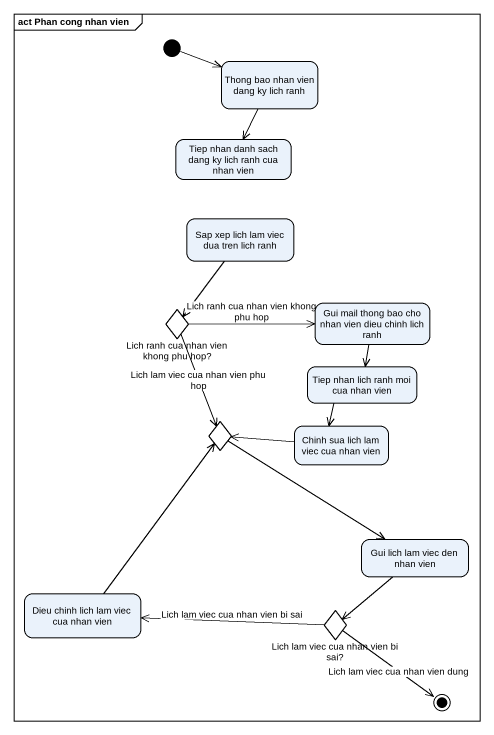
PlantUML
@startuml
mainframe act Phan cong nhan vien
hide empty description
state "Thong bao nhan vien dang ky lich ranh" as Thong_bao_nhan_vien_dang_ky
state "Tiep nhan danh sach dang ky lich ranh cua nhan vien" as Tiep_nhan_danh_sach_dang_ky
state "Sap xep lich lam viec dua tren lich ranh" as Sap_xep_lich_lam_viec_dua
state "Lich ranh cua nhan vien khong phu hop?" as Lich_ranh_cua_nhan_vien <<choice>>
state "Gui mail thong bao cho nhan vien dieu chinh lich ranh" as Gui_mail_thong_bao_cho_nhan
state "Tiep nhan lich ranh moi cua nhan vien" as Tiep_nhan_lich_ranh_moi_cua
state choice1 <<choice>>
state "Chinh sua lich lam viec cua nhan vien" as Chinh_sua_lich_lam_viec_cua
state "Gui lich lam viec den nhan vien" as Gui_lich_lam_viec_den_nhan
state "Dieu chinh lich lam viec cua nhan vien" as Dieu_chinh_lich_lam_viec
state "Lich lam viec cua nhan vien bi sai?" as Lich_lam_viec_cua_nhan_vien <<choice>>
[*] -right-> Thong_bao_nhan_vien_dang_ky
Thong_bao_nhan_vien_dang_ky --> Tiep_nhan_danh_sach_dang_ky
Sap_xep_lich_lam_viec_dua --> Lich_ranh_cua_nhan_vien
Lich_ranh_cua_nhan_vien -right-> Gui_mail_thong_bao_cho_nhan : Lich ranh cua nhan vien khong phu hop
Lich_ranh_cua_nhan_vien --> choice1 : Lich lam viec cua nhan vien phu hop
Gui_mail_thong_bao_cho_nhan --> Tiep_nhan_lich_ranh_moi_cua
Tiep_nhan_lich_ranh_moi_cua --> Chinh_sua_lich_lam_viec_cua
choice1 --> Gui_lich_lam_viec_den_nhan
Chinh_sua_lich_lam_viec_cua -left-> choice1
Gui_lich_lam_viec_den_nhan --> Lich_lam_viec_cua_nhan_vien
Dieu_chinh_lich_lam_viec -up-> choice1
Lich_lam_viec_cua_nhan_vien -left-> Dieu_chinh_lich_lam_viec : Lich lam viec cua nhan vien bi sai
Lich_lam_viec_cua_nhan_vien --> [*] : Lich lam viec cua nhan vien dung
@enduml
